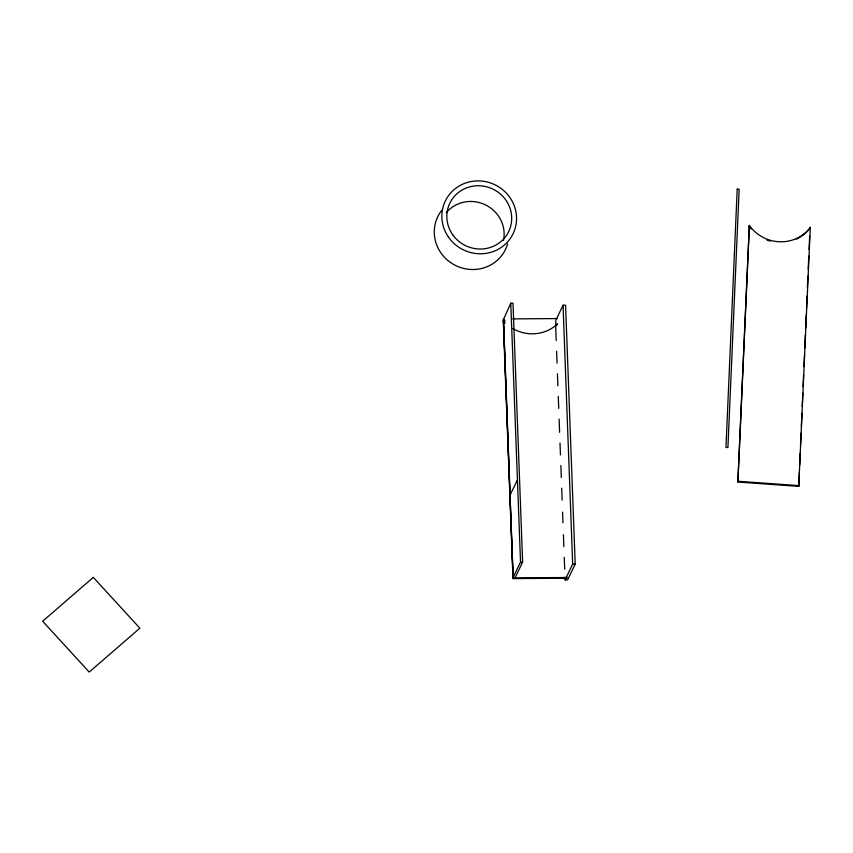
<?xml version="1.0" encoding="UTF-8"?>
<svg xmlns="http://www.w3.org/2000/svg" width="853" height="853" viewBox="0 0 853 853"><rect width="100%" height="100%" fill="white"/><g stroke="black" fill="none" stroke-linecap="round" stroke-linejoin="round"><path stroke-width="1.28" d="M737.866 482.03L749.36 225.437A37.617 36.167 25.7 0 0 810.318 227.388L798.76 486.37L737.866 482.03L749.36 225.437M798.76 486.37L799.4 471.73M799.687 465.077L800.21 453.092M800.551 445.106L801.074 433.132M801.362 426.468L801.948 413.161M802.236 406.508L802.812 393.19M803.1 386.537L803.622 374.563M803.974 366.566L804.496 354.592M804.784 347.939L805.36 334.621M805.648 327.968L806.234 314.661M806.522 307.997L807.045 296.023M807.386 288.037L807.908 276.052M808.196 269.399L808.783 256.081M809.07 249.428L809.646 236.121M510.776 303.178L503.249 320.12L512.962 577.854L515.052 577.844L522.622 562.106L513.005 303.167L510.776 303.178L520.533 562.116L512.962 577.854M566.85 578.238L513.154 578.611L503.526 321.101M564.995 577.246L565.091 579.901L567.618 579.891L575.199 564.153L565.582 305.214L563.055 305.225L555.868 320.163L555.666 325.942M509.774 495.806L517.344 480.068M513.154 578.611L503.441 318.937M565.091 579.901L572.672 564.164L563.055 305.225M809.998 228.135L810.318 227.388L809.998 228.135A37.617 36.167 25.7 0 1 796.254 239.171M557.286 323.841L556.049 325.132M556.913 324.641L555.825 325.782M557.233 324.193L556.38 324.95A37.617 36.167 25.7 0 1 512.674 328.49M512.61 318.883L557.137 318.574M513.517 577.876L567.213 577.502M520.533 562.116L522.622 562.106M572.672 564.164L575.199 564.153M738.229 481.284L799.112 485.634M504.987 320.813L503.686 319.385M504.528 321.549L503.249 320.12M555.719 327.264L556.209 340.56M556.604 351.201L557.052 363.165M557.446 373.806L557.883 385.769M558.278 396.41L558.726 408.374M559.12 419.015L559.611 432.311M560.005 442.952L560.453 454.916M560.847 465.546L561.295 477.52M561.69 488.151L562.138 500.125M562.575 512.088L562.969 522.729M563.417 534.692L563.865 546.656M564.26 557.297L564.697 569.26M770.334 241.122A37.617 36.167 25.7 0 1 766.698 239.917M751.237 229.03A37.617 36.167 25.7 0 1 748.998 226.173M507.652 243.787A37.617 36.167 25.7 0 1 455.321 265.368A37.617 36.167 25.7 0 1 441.587 210.531M446.226 212.749A32.67 31.401 25.7 0 1 485.314 204.816A32.67 31.401 25.7 0 1 503.494 240.311M556.945 324.865A37.617 36.167 25.7 0 1 555.559 326.091M504.486 323.202A37.617 36.167 25.7 0 1 503.174 321.837M505.168 322.797A37.617 36.167 25.7 0 1 503.601 321.186M737.205 189.142L725.967 447.388L727.929 447.526L739.167 189.281L737.205 189.142M93.318 577.374L42.65 621.24L89.202 672.057L139.871 628.192L93.318 577.374M448.571 237.273A37.617 36.167 25.7 0 0 513.037 233.807A37.617 36.167 25.7 0 0 476.006 180.953A37.617 36.167 25.7 0 0 448.571 237.273M452.666 234.682A32.67 31.401 25.7 0 0 508.644 231.675A32.67 31.401 25.7 0 0 476.486 185.783A32.67 31.401 25.7 0 0 452.666 234.682"/></g></svg>
